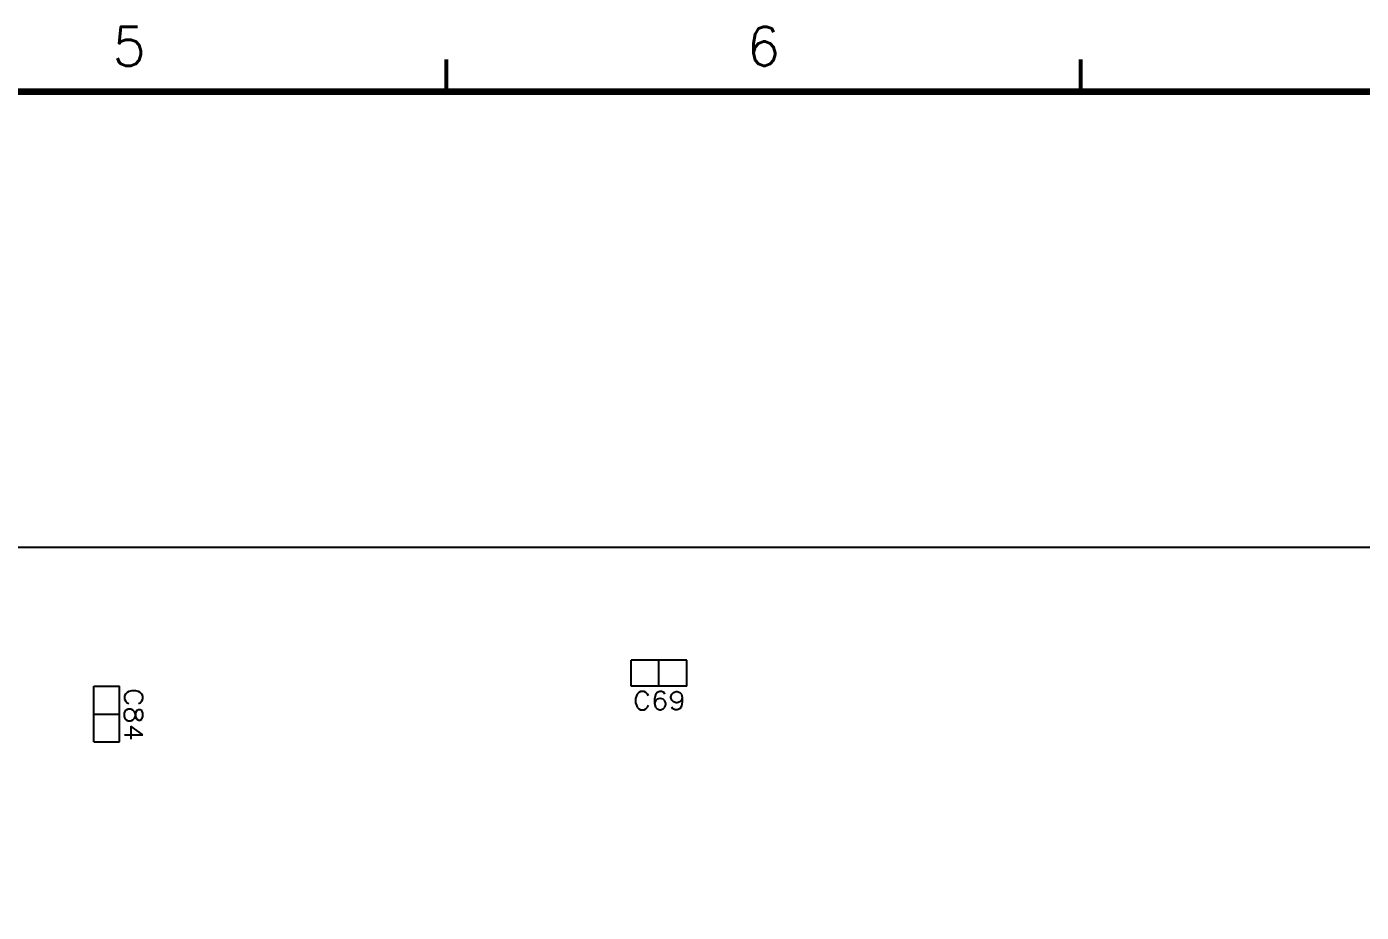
# Model space of a CAD drawing. Extents: x 295 to 953, y 10 to 290.
# Drawn here: x 703.5 to 806, y 221.9 to 290 of the extents above; entities that cross this region are included whole.
import ezdxf
from ezdxf.enums import TextEntityAlignment as Align

# ---------------------------------------------------------------- set-up
doc = ezdxf.new("R2010")
doc.units = 0
doc.header["$LTSCALE"] = 5
doc.header["$MEASUREMENT"] = 0
doc.layers.get('0').update_dxf_attribs({"linetype": 'CONTINUOUS', "lineweight": 25})
for name, color, linetype in [('DV-INT-A3_BSK', 2, 'CONTINUOUS'), ('문자', 4, 'CONTINUOUS'), ('테두리', 3, 'CONTINUOUS')]:
    doc.layers.add(name, color=color, linetype=linetype)
doc.styles.get("Standard").update_dxf_attribs({"font": 'simplex.shx'})

# ---------------------------------------------------------------- blocks, each defined once
blk = doc.blocks.new('C')
at = {"layer": '테두리'}
for points, const_width in [([(258.75, 287.5), (258.75, 285)], 0.3), ([(307.5, 287.5), (307.5, 285)], 0.3), ([(15, 285), (15, 15), (405, 15), (405, 285), (15, 285)], 0.5)]:
    blk.add_lwpolyline(points, dxfattribs=dict(at, const_width=const_width))
at = {"layer": '문자'}
for s, p in [('5', (234.38, 288.5)), ('6', (283.12, 288.5))]:
    blk.add_text(s, height=3, dxfattribs=at).set_placement(p, align=Align.MIDDLE)

msp = doc.modelspace()

# ---------------------------------------------------------------- linework, layer by layer
at = {"layer": 'DV-INT-A3_BSK', "color": 7}
for p, q in [((510.43, 250), (863.53, 250)), ((754.21, 241.31), (749.92, 241.31)), ((749.92, 239.33), (749.92, 241.31)), ((752.06, 239.33), (752.06, 241.31)), ((754.21, 239.33), (754.21, 241.31)), ((708.64, 235.03), (708.64, 239.32)), ((708.64, 239.32), (710.62, 239.32)), ((710.62, 235.03), (710.62, 239.32)), ((711.54, 238.97), (711.34, 238.91)), ((711.88, 238.97), (711.54, 238.97)), ((712.08, 238.91), (711.88, 238.97)), ((754.21, 239.33), (749.92, 239.33)), ((711.08, 238.71), (711.01, 238.58)), ((711.01, 238.58), (711.01, 238.31)), ((711.01, 238.31), (711.08, 238.18)), ((711.21, 238.84), (711.08, 238.71)), ((711.08, 238.18), (711.21, 238.04)), ((711.34, 238.91), (711.21, 238.84)), ((711.21, 238.04), (711.34, 237.98)), ((712.21, 238.84), (712.08, 238.91)), ((712.08, 237.98), (712.21, 238.04)), ((712.34, 238.71), (712.21, 238.84)), ((712.21, 238.04), (712.34, 238.18)), ((712.41, 238.58), (712.34, 238.71)), ((712.34, 238.18), (712.41, 238.31)), ((712.41, 238.31), (712.41, 238.58)), ((750.33, 238.58), (750.27, 238.38)), ((750.27, 238.38), (750.27, 238.05)), ((750.27, 238.05), (750.33, 237.85)), ((750.4, 238.71), (750.33, 238.58)), ((750.53, 238.84), (750.4, 238.71)), ((750.66, 238.91), (750.53, 238.84)), ((750.93, 238.91), (750.66, 238.91)), ((751.06, 238.84), (750.93, 238.91)), ((751.2, 238.71), (751.06, 238.84)), ((751.26, 238.58), (751.2, 238.71)), ((751.8, 238.65), (751.73, 238.31)), ((751.73, 238.31), (751.73, 237.98)), ((751.8, 238.18), (751.73, 237.98)), ((751.73, 237.98), (751.8, 237.71)), ((751.93, 238.84), (751.8, 238.65)), ((751.93, 238.31), (751.8, 238.18)), ((752.13, 238.91), (751.93, 238.84)), ((752.13, 238.38), (751.93, 238.31)), ((752.26, 238.91), (752.13, 238.91)), ((752.19, 238.38), (752.13, 238.38)), ((752.39, 238.31), (752.19, 238.38)), ((752.46, 238.84), (752.26, 238.91)), ((752.53, 238.18), (752.39, 238.31)), ((752.53, 238.71), (752.46, 238.84)), ((752.6, 237.98), (752.53, 238.18)), ((752.6, 237.91), (752.6, 237.98)), ((752.99, 238.51), (753.06, 238.71)), ((752.99, 238.45), (752.99, 238.51)), ((753.06, 238.24), (752.99, 238.45)), ((753.06, 238.71), (753.19, 238.84)), ((753.19, 238.11), (753.06, 238.24)), ((753.19, 238.84), (753.39, 238.91)), ((753.39, 238.05), (753.19, 238.11)), ((753.39, 238.91), (753.46, 238.91)), ((753.46, 238.05), (753.39, 238.05)), ((753.46, 238.91), (753.66, 238.84)), ((753.66, 238.11), (753.46, 238.05)), ((753.66, 238.84), (753.79, 238.71)), ((753.79, 238.24), (753.66, 238.11)), ((753.79, 238.71), (753.86, 238.45)), ((753.86, 238.45), (753.79, 238.24)), ((753.86, 238.11), (753.79, 237.78)), ((753.86, 238.45), (753.86, 238.11)), ((708.64, 237.18), (710.62, 237.18)), ((711.01, 237.24), (711.08, 237.44)), ((711.01, 236.98), (711.01, 237.24)), ((711.08, 236.78), (711.01, 236.98)), ((711.08, 237.44), (711.14, 237.51)), ((711.14, 237.51), (711.28, 237.58)), ((711.28, 237.58), (711.48, 237.58)), ((711.48, 237.58), (711.61, 237.51)), ((711.61, 237.51), (711.74, 237.38)), ((711.74, 237.38), (711.81, 237.18)), ((711.81, 237.05), (711.74, 236.84)), ((711.88, 237.31), (711.81, 237.05)), ((711.81, 237.18), (711.88, 236.91)), ((711.94, 237.44), (711.88, 237.31)), ((711.88, 236.91), (711.94, 236.78)), ((712.08, 237.51), (711.94, 237.44)), ((712.21, 237.51), (712.08, 237.51)), ((712.34, 237.44), (712.21, 237.51)), ((712.41, 237.24), (712.34, 237.44)), ((712.34, 236.78), (712.41, 236.98)), ((712.41, 236.98), (712.41, 237.24)), ((750.33, 237.85), (750.4, 237.71)), ((750.4, 237.71), (750.53, 237.58)), ((750.53, 237.58), (750.66, 237.51)), ((750.66, 237.51), (750.93, 237.51)), ((750.93, 237.51), (751.06, 237.58)), ((751.06, 237.58), (751.2, 237.71)), ((751.2, 237.71), (751.26, 237.85)), ((751.8, 237.71), (751.93, 237.58)), ((751.93, 237.58), (752.13, 237.51)), ((752.13, 237.51), (752.19, 237.51)), ((752.19, 237.51), (752.39, 237.58)), ((752.39, 237.58), (752.53, 237.71)), ((752.53, 237.71), (752.6, 237.91)), ((753.13, 237.58), (753.06, 237.71)), ((753.32, 237.51), (753.13, 237.58)), ((753.46, 237.51), (753.32, 237.51)), ((753.66, 237.58), (753.46, 237.51)), ((753.79, 237.78), (753.66, 237.58)), ((711.14, 236.71), (711.08, 236.78)), ((711.28, 236.64), (711.14, 236.71)), ((711.48, 236.64), (711.28, 236.64)), ((711.61, 236.71), (711.48, 236.64)), ((712.41, 235.58), (711.48, 236.24)), ((711.48, 236.24), (711.48, 235.25)), ((711.74, 236.84), (711.61, 236.71)), ((711.94, 236.78), (712.08, 236.71)), ((712.08, 236.71), (712.21, 236.71)), ((712.21, 236.71), (712.34, 236.78)), ((708.64, 235.03), (710.62, 235.03)), ((711.01, 235.58), (712.41, 235.58))]:
    msp.add_line(p, q, dxfattribs=at)

# ---------------------------------------------------------------- block references
msp.add_blockref('C', (476.98, 0))

doc.saveas('drawing.dxf')
